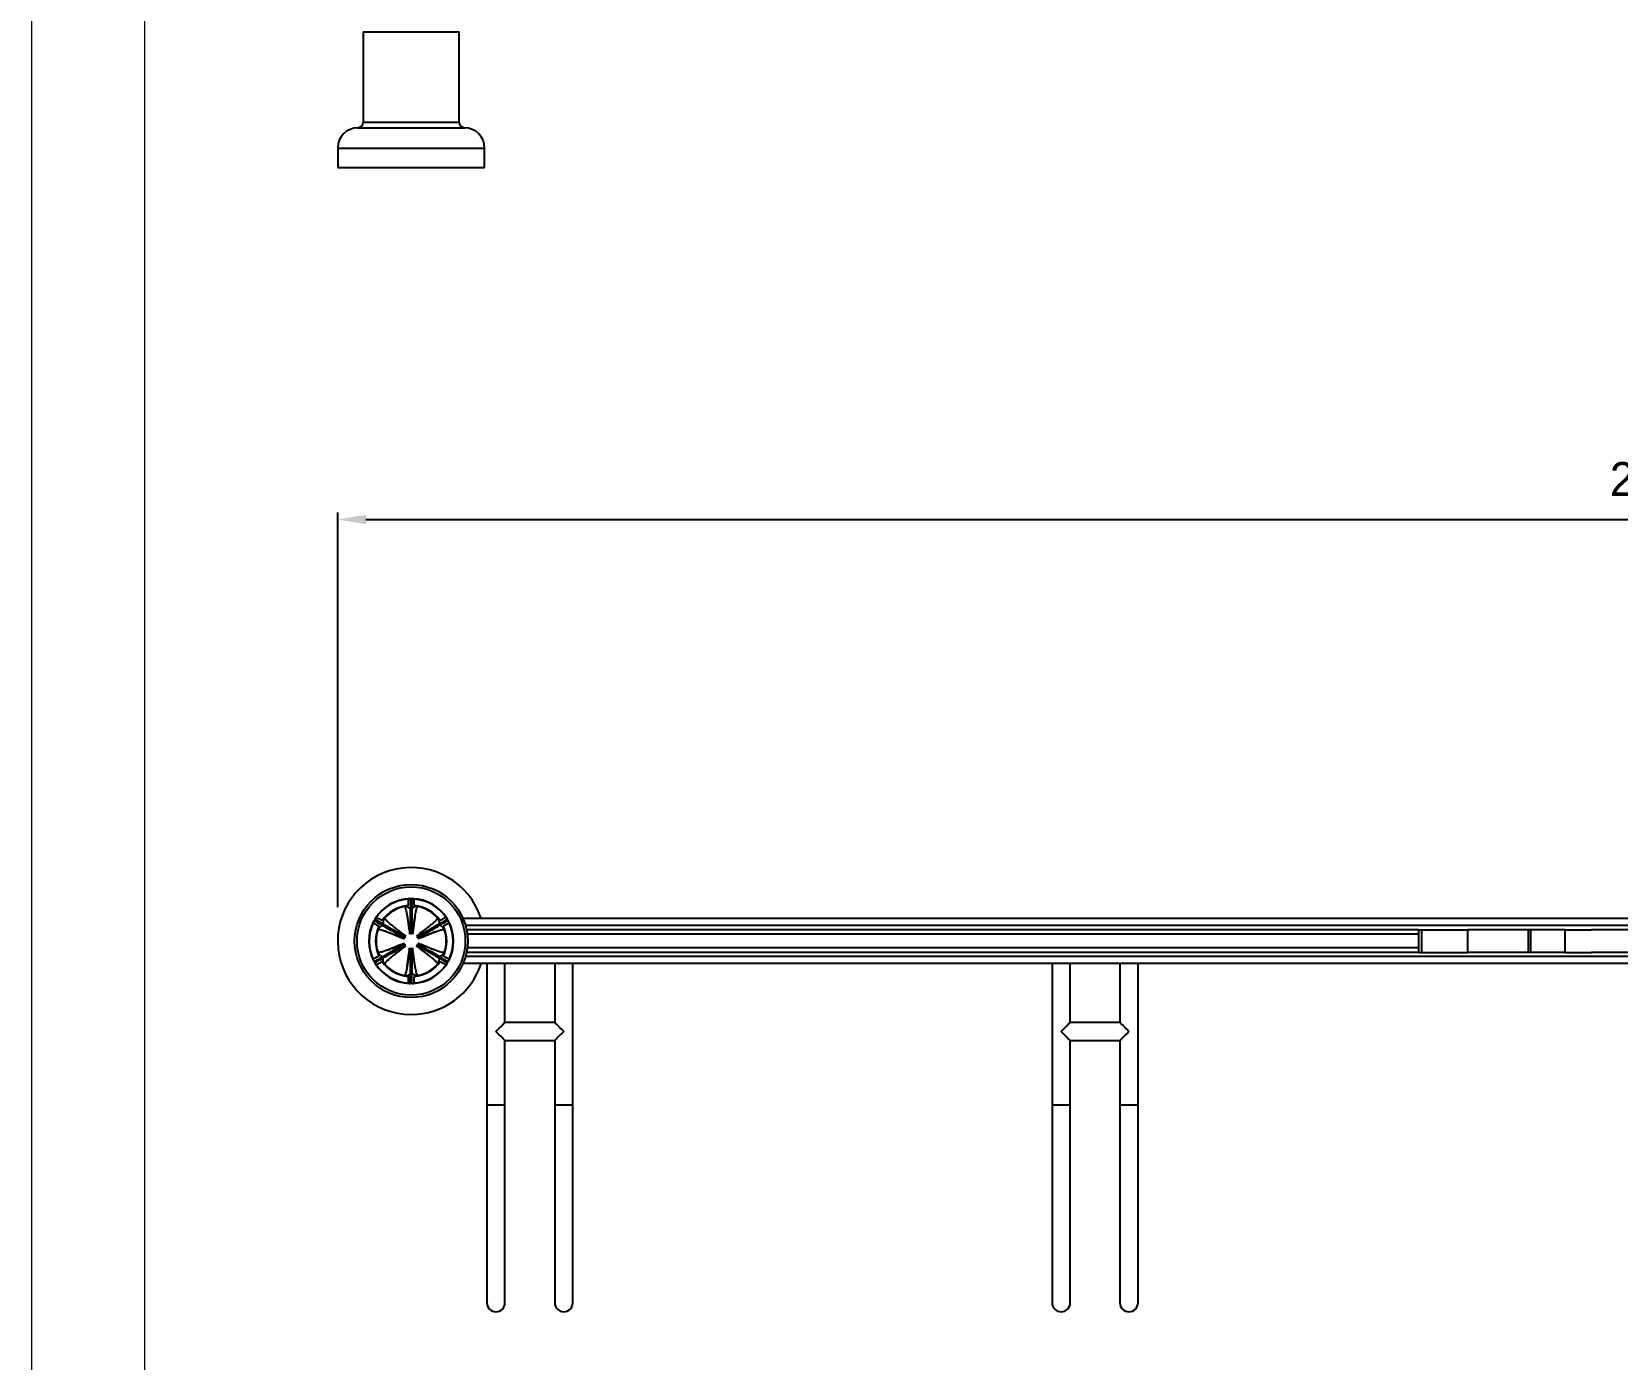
# Model space of a CAD drawing. Header units: millimetres. Extents: x 5333 to 11273, y -3184 to 1016.
# Drawn here: x 5333 to 6736, y -1290 to -116 of the extents above; entities that cross this region are included whole.
import ezdxf

# ---------------------------------------------------------------- set-up
doc = ezdxf.new("R2010")
doc.units = ezdxf.units.MM
doc.header["$PDSIZE"] = -1
doc.layers.add('tabelka', color=155, linetype='Continuous')
doc.layers.add('WYMIAR', color=96, linetype='Continuous')
doc.dimstyles.new('1-1', dxfattribs={"dimtxt": 30, "dimasz": 25, "dimexe": 6.25, "dimexo": 30, "dimgap": 20.625, "dimtad": 1, "dimdec": 1, "dimtxsty": 'Standard', "dimcen": 0, "dimclrd": 2, "dimclre": 2, "dimclrt": 2, "dimadec": 0, "dimazin": 0, "dimtfac": 1, "dimtdec": 1, "dimtmove": 0, "dimatfit": 3, "dimfxl": 0, "dimarcsym": 0})

# ---------------------------------------------------------------- blocks, each defined once
blk = doc.blocks.new('front')
for p, q in [((1264.4, 1543.7), (1264.4, 1463.7)), ((1264.4, 1543.7), (1306.9, 1543.7)), ((1306.9, 1543.7), (1349.4, 1543.7)), ((1349.4, 1463.7), (1349.4, 1543.7)), ((1264.4, 1463.7), (1306.9, 1463.7)), ((1306.9, 1463.7), (1349.4, 1463.7)), ((1259.4, 1458.7), (1306.9, 1458.7)), ((1306.9, 1458.7), (1354.4, 1458.7)), ((1241.9, 1440.7), (1241.9, 1423.7)), ((1241.9, 1440.7), (1306.9, 1440.7)), ((1306.9, 1440.7), (1371.9, 1440.7)), ((1371.9, 1423.7), (1371.9, 1440.7)), ((1241.9, 1423.7), (1306.9, 1423.7)), ((1306.9, 1423.7), (1371.9, 1423.7))]:
    blk.add_line(p, q)
for centre, radius, start, end in [((1259.4, 1463.7), 5, 270, 360), ((1354.4, 1463.7), 5, 180, 270), ((1259.9, 1440.7), 18, 90, 180), ((1353.9, 1440.7), 18, 0, 90)]:
    blk.add_arc(centre, radius, start, end)
blk = doc.blocks.new('rzut')
for p, q in [((1301, 494.3), (1301, 494.3)), ((1301, 494.3), (1301, 494.3)), ((1303.8, 494), (1306, 492.8)), ((1306, 492.8), (1306.2, 492.7)), ((1306.2, 501.2), (1306.2, 492.7)), ((1306.2, 492.7), (1306.3, 492.6)), ((1306.3, 492.6), (1306.4, 492.5)), ((1307.5, 501.2), (1307.5, 492.7)), ((1312.7, 494.3), (1312.7, 494.3)), ((1312.7, 494.3), (1312.7, 494.3)), ((1279.2, 476.3), (1281.3, 477.6)), ((1281.3, 477.6), (1281.5, 477.7)), ((1281.5, 477.7), (1281.6, 477.7)), ((1281.6, 477.7), (1281.8, 477.8)), ((1283.4, 484.1), (1283.4, 484.1)), ((1330.4, 484.1), (1330.3, 484.1)), ((1331.5, 481.5), (1331.6, 479)), ((1331.6, 479), (1331.5, 478.8)), ((1331.5, 478.8), (1331.5, 478.5)), ((1331.5, 478.8), (1331.5, 478.8)), ((3471, 483.8), (1352.7, 483.8)), ((2407.7, 477.4), (1355, 477.4)), ((1277.6, 474), (1277.6, 474)), ((1336.2, 474), (1336.2, 474)), ((2198, 473.8), (1355.9, 473.8)), ((2198, 469.8), (1356.5, 469.8)), ((2198, 473.8), (2198, 453.8)), ((2198, 473.8), (2201, 473.8)), ((2201, 453.8), (2201, 473.8)), ((2201, 473.8), (2241.6, 473.8)), ((2241.6, 453.8), (2241.6, 473.8)), ((2295.3, 473.8), (2241.6, 473.8)), ((2295.3, 453.8), (2295.3, 473.8)), ((2297.1, 473.8), (2295.3, 473.8)), ((2297.1, 473.8), (2297.1, 453.8)), ((2327.9, 473.8), (2297.1, 473.8)), ((2327.9, 453.8), (2327.9, 473.8)), ((2327.9, 473.8), (2351, 473.8)), ((2401.8, 473.8), (2351, 473.8)), ((1277.6, 453.6), (1277.6, 453.6)), ((1282.2, 448.9), (1282.2, 449.1)), ((1282.2, 448.8), (1282.2, 448.9)), ((1332.1, 449.9), (1331.9, 449.8)), ((1332.2, 449.9), (1332.1, 449.9)), ((1332.4, 450), (1332.2, 449.9)), ((1334.6, 451.3), (1332.4, 450)), ((1336.2, 453.6), (1336.2, 453.6)), ((2407.7, 450.2), (1355, 450.2)), ((2198, 453.8), (1355.9, 453.8)), ((2198, 457.8), (1356.5, 457.8)), ((2198, 453.8), (2201, 453.8)), ((2201, 453.8), (2241.6, 453.8)), ((2295.3, 453.8), (2241.6, 453.8)), ((2297.1, 453.8), (2295.3, 453.8)), ((2327.9, 453.8), (2297.1, 453.8)), ((2327.9, 453.8), (2351, 453.8)), ((2401.8, 453.8), (2351, 453.8)), ((1282.1, 448.6), (1282.2, 448.8)), ((1282.2, 446.1), (1282.1, 448.6)), ((1283.4, 443.5), (1283.4, 443.5)), ((1306.2, 426.4), (1306.2, 434.9)), ((1307.5, 435), (1307.3, 435.1)), ((1307.5, 434.9), (1307.5, 435)), ((1307.7, 434.8), (1307.5, 434.9)), ((1307.5, 426.4), (1307.5, 434.9)), ((1330.3, 443.5), (1330.4, 443.5)), ((3471, 443.8), (1352.7, 443.8)), ((1373.9, 443.8), (1373.9, 318.8)), ((1389.9, 391.8), (1389.9, 443.8)), ((1433.9, 443.8), (1433.9, 391.8)), ((1449.9, 318.8), (1449.9, 443.8)), ((1873.9, 443.8), (1873.9, 318.8)), ((1889.9, 391.8), (1889.9, 443.8)), ((1933.9, 443.8), (1933.9, 391.8)), ((1949.9, 318.8), (1949.9, 443.8)), ((1301, 433.3), (1301, 433.3)), ((1301, 433.3), (1301, 433.3)), ((1309.9, 433.6), (1307.7, 434.8)), ((1312.7, 433.3), (1312.7, 433.3)), ((1312.7, 433.3), (1312.7, 433.3)), ((1433.9, 391.8), (1389.9, 391.8)), ((1933.9, 391.8), (1889.9, 391.8)), ((1389.9, 375.8), (1433.9, 375.8)), ((1389.9, 318.8), (1389.9, 375.8)), ((1433.9, 375.8), (1433.9, 318.8)), ((1889.9, 318.8), (1889.9, 375.8)), ((1889.9, 375.8), (1933.9, 375.8)), ((1933.9, 375.8), (1933.9, 318.8)), ((1373.9, 318.8), (1373.9, 143.8)), ((1373.9, 318.8), (1389.9, 318.8)), ((1389.9, 143.8), (1389.9, 318.8)), ((1433.9, 318.8), (1433.9, 143.8)), ((1433.9, 318.8), (1449.9, 318.8)), ((1449.9, 143.8), (1449.9, 318.8)), ((1873.9, 318.8), (1873.9, 143.8)), ((1873.9, 318.8), (1889.9, 318.8)), ((1889.9, 143.8), (1889.9, 318.8)), ((1933.9, 318.8), (1933.9, 143.8)), ((1933.9, 318.8), (1949.9, 318.8)), ((1949.9, 143.8), (1949.9, 318.8))]:
    blk.add_line(p, q)
at = {"flags": 128}
for points in [[(1301, 494.3), (1302.4, 494.3), (1303.8, 494)], [(1306.3, 470.2), (1306.2, 473.4), (1306.2, 477.3), (1306.2, 481.1), (1306.2, 484.4), (1306.2, 488.4), (1306.2, 491.1), (1306.2, 492.7), (1306.2, 492.7), (1306.2, 492.7)], [(1274.1, 482), (1274.9, 481.5), (1275.8, 481), (1276.6, 480.5), (1277.5, 480), (1278.5, 479.4), (1279.5, 478.9), (1280.5, 478.3), (1281.5, 477.7)], [(1274.8, 483.1), (1275.6, 482.6), (1276.4, 482.2), (1277.3, 481.6), (1278.2, 481.1), (1279.2, 480.6), (1280.1, 480), (1281.1, 479.4), (1282.2, 478.8)], [(1301, 466.5), (1298.3, 468), (1294.8, 470), (1291.5, 471.9), (1288.7, 473.5), (1285.2, 475.5), (1282.9, 476.9), (1281.5, 477.7), (1281.5, 477.7), (1281.5, 477.7)], [(1312.2, 467.6), (1314.8, 469.1), (1318.3, 471.1), (1321.5, 473), (1324.4, 474.7), (1327.9, 476.7), (1330.2, 478), (1331.5, 478.8), (1331.5, 478.8), (1331.5, 478.8)], [(1330.4, 484.1), (1331.1, 482.9), (1331.5, 481.5)], [(1339, 483.1), (1338.2, 482.6), (1337.3, 482.2), (1336.4, 481.6), (1335.5, 481.1), (1334.6, 480.6), (1333.6, 480), (1332.6, 479.4), (1331.5, 478.8)], [(1339.6, 482), (1338.8, 481.5), (1338, 481), (1337.1, 480.5), (1336.2, 480), (1335.2, 479.4), (1334.2, 478.9), (1333.2, 478.3), (1332.2, 477.7)], [(1277.6, 474), (1278.2, 475.2), (1279.2, 476.3)], [(1274.1, 445.7), (1274.9, 446.1), (1275.8, 446.6), (1276.6, 447.1), (1277.5, 447.6), (1278.5, 448.2), (1279.5, 448.8), (1280.5, 449.3), (1281.5, 449.9)], [(1301.6, 460.1), (1298.9, 458.5), (1295.5, 456.5), (1292.2, 454.6), (1289.3, 452.9), (1285.9, 450.9), (1283.6, 449.6), (1282.2, 448.8), (1282.2, 448.8), (1282.2, 448.8)], [(1307.4, 457.4), (1307.5, 454.3), (1307.5, 450.3), (1307.5, 446.5), (1307.5, 443.2), (1307.5, 439.2), (1307.5, 436.5), (1307.5, 434.9), (1307.5, 434.9), (1307.5, 434.9)], [(1312.8, 461.1), (1315.4, 459.6), (1318.9, 457.6), (1322.2, 455.7), (1325.1, 454.1), (1328.5, 452.1), (1330.8, 450.7), (1332.2, 449.9), (1332.2, 449.9), (1332.2, 449.9)], [(1339.6, 445.7), (1338.8, 446.1), (1338, 446.6), (1337.1, 447.1), (1336.2, 447.6), (1335.2, 448.2), (1334.2, 448.8), (1333.2, 449.3), (1332.2, 449.9)], [(1336.2, 453.6), (1335.5, 452.4), (1334.6, 451.3)], [(1274.8, 444.5), (1275.6, 445), (1276.4, 445.5), (1277.3, 446), (1278.2, 446.5), (1279.2, 447.1), (1280.1, 447.6), (1281.1, 448.2), (1282.2, 448.8)], [(1283.4, 443.5), (1282.7, 444.7), (1282.2, 446.1)], [(1339, 444.5), (1338.2, 445), (1337.3, 445.5), (1336.4, 446), (1335.5, 446.5), (1334.6, 447.1), (1333.6, 447.6), (1332.6, 448.2), (1331.5, 448.8)], [(1312.7, 433.3), (1311.3, 433.3), (1309.9, 433.6)], [(1381.9, 383.8), (1383.3, 385.3), (1384.8, 386.7), (1386.1, 388), (1387.3, 389.2), (1388.2, 390.2), (1389, 391), (1389.6, 391.5), (1389.8, 391.8), (1389.9, 391.8)], [(1389.9, 375.8), (1389.8, 375.8), (1389.6, 376.1), (1389, 376.6), (1388.2, 377.4), (1387.3, 378.4), (1386.1, 379.6), (1384.8, 380.9), (1383.3, 382.3), (1381.9, 383.8)], [(1433.9, 391.8), (1434, 391.7), (1434.3, 391.3), (1434.9, 390.7), (1435.7, 389.9), (1436.7, 389), (1437.9, 387.8), (1439.1, 386.5), (1440.5, 385.2), (1441.9, 383.8)], [(1441.9, 383.8), (1440.5, 382.4), (1439.1, 381.1), (1437.9, 379.8), (1436.7, 378.7), (1435.7, 377.7), (1434.9, 376.9), (1434.3, 376.3), (1434, 375.9), (1433.9, 375.8)], [(1881.9, 383.8), (1883.3, 385.3), (1884.8, 386.7), (1886.1, 388), (1887.3, 389.2), (1888.2, 390.2), (1889, 391), (1889.6, 391.5), (1889.8, 391.8), (1889.9, 391.8)], [(1889.9, 375.8), (1889.8, 375.8), (1889.6, 376.1), (1889, 376.6), (1888.2, 377.4), (1887.3, 378.4), (1886.1, 379.6), (1884.8, 380.9), (1883.3, 382.3), (1881.9, 383.8)], [(1933.9, 391.8), (1934, 391.7), (1934.3, 391.3), (1934.9, 390.7), (1935.7, 389.9), (1936.7, 389), (1937.9, 387.8), (1939.1, 386.5), (1940.5, 385.2), (1941.9, 383.8)], [(1941.9, 383.8), (1940.5, 382.4), (1939.1, 381.1), (1937.9, 379.8), (1936.7, 378.7), (1935.7, 377.7), (1934.9, 376.9), (1934.3, 376.3), (1934, 375.9), (1933.9, 375.8)]]:
    blk.add_lwpolyline(points, dxfattribs=at)
for radius in [50, 47.9]:
    blk.add_circle((1306.9, 463.8), radius)
for centre, radius, start, end in [((1306.9, 463.8), 65, 17.9202, 270), ((1306.9, 463.8), 37.5, 92.2005, 147.7879), ((1306.9, 463.8), 37.2, 94.1997, 145.8003), ((1306.9, 463.8), 31.5, 95.0868, 144.9131), ((1306.9, 463.8), 31, 100.7192, 139.2808), ((1311.9, 487.8), 6.53, 82.7973, 131.6133), ((1306.9, 463.8), 37.5, 32.2705, 87.7278), ((1306.9, 463.8), 37.2, 34.1997, 85.8003), ((1306.9, 463.8), 31.5, 35.0868, 84.9131), ((1306.9, 463.8), 31, 40.7192, 79.2808), ((1306.9, 463.8), 37.5, 152.2737, 207.7817), ((1306.9, 463.8), 37.2, 154.1997, 205.8003), ((1306.9, 463.8), 31.5, 155.0868, 204.9131), ((1288.6, 480.1), 6.53, 142.7965, 191.6162), ((1283.4, 484.1), 0.0418, 57.4119, 61.766), ((1330.3, 484.1), 0.014, 293.9049, 306.9172), ((1330.1, 471.5), 6.53, 22.7969, 71.6132), ((1306.9, 463.8), 31.5, 335.0868, 24.9131), ((1306.9, 463.8), 37.5, 332.2455, 27.8265), ((1306.9, 463.8), 37.2, 334.1997, 25.8003), ((1306.9, 463.8), 31, 160.7192, 199.2808), ((1277.6, 474), 0.0138, 233.0132, 246.1936), ((1306.9, 463.8), 6.47, 145.1457, 154.8549), ((1306.9, 463.8), 6.47, 85.1457, 94.8549), ((1306.9, 463.8), 6.47, 25.1457, 34.8549), ((1306.9, 463.8), 31, 340.7192, 19.2808), ((1335.6, 475), 1.11, 299.2586, 299.4286), ((1283.6, 456.1), 6.53, 202.7976, 251.6143), ((1277.6, 453.6), 0.0138, 113.8064, 126.9868), ((1306.9, 463.8), 6.47, 205.1457, 214.8549), ((1306.9, 463.8), 6.47, 265.1457, 274.8549), ((1306.9, 463.8), 6.47, 325.1457, 334.8549), ((1335.6, 452.6), 1.11, 60.5714, 60.7414), ((1306.9, 463.8), 37.5, 212.1798, 267.7395), ((1306.9, 463.8), 37.2, 214.1997, 265.8003), ((1306.9, 463.8), 31.5, 215.0868, 264.9131), ((1306.9, 463.8), 31, 220.7192, 259.2808), ((1283.4, 443.6), 0.0418, 298.234, 302.5881), ((1301.9, 439.8), 6.53, 262.7968, 311.6146), ((1306.9, 463.8), 65, 270, 342.0798), ((1306.9, 463.8), 37.5, 272.1908, 327.7194), ((1306.9, 463.8), 37.2, 274.1997, 325.8003), ((1306.9, 463.8), 31.5, 275.0868, 324.9131), ((1306.9, 463.8), 31, 280.7192, 319.2808), ((1325.1, 447.5), 6.53, 322.7965, 11.6162), ((1330.3, 443.5), 0.014, 53.0828, 66.0951), ((1381.9, 143.8), 8, 180, 0), ((1441.9, 143.8), 8, 180, 0), ((1881.9, 143.8), 8, 180, 0), ((1941.9, 143.8), 8, 180, 0)]:
    blk.add_arc(centre, radius, start, end)
for points, knots in [([(1304.1, 495.2), (1304.1, 495.2), (1304.1, 495.1), (1304, 495.1), (1303.7, 494.9), (1302.8, 494.6), (1301.8, 494.4), (1301, 494.3)], [0, 0, 0, 0, 0.021742, 0.051648, 0.109304, 0.311025, 1, 1, 1, 1]), ([(1301, 494.3), (1301.1, 494.3), (1301.1, 494.3), (1301.1, 494.3), (1301.1, 494.3), (1301.1, 494.3)], [0, 0, 0, 0, 0.418124, 0.841087, 1, 1, 1, 1]), ([(1301, 494.3), (1301, 494.3), (1301, 494.3), (1301, 494.3), (1301, 494.3), (1301, 494.3), (1301, 494.3), (1301, 494.3), (1301, 494.3), (1301, 494.3)], [0, 0, 0, 0, 0.264781, 0.37579, 0.506722, 0.617731, 0.72874, 0.889342, 1, 1, 1, 1]), ([(1301.1, 494.3), (1301.2, 494.1), (1301.6, 493.5), (1302.2, 491.8), (1302.8, 489.3), (1303.1, 487.2), (1303.3, 486.2)], [0, 0, 0, 0, 0.163703, 0.491837, 0.744157, 1, 1, 1, 1]), ([(1306.2, 501.2), (1305.8, 501.3), (1305.2, 501.3), (1304.6, 501.2), (1304.4, 501.1), (1304.2, 501), (1304.2, 501), (1304.1, 500.9), (1304.1, 500.9)], [0, 0, 0, 0, 0.560934, 0.705297, 0.840738, 0.90216, 0.964186, 1, 1, 1, 1]), ([(1304.1, 500.9), (1304.1, 500), (1304.1, 498.3), (1304.1, 496.2), (1304.1, 495.2)], [0, 0, 0, 0, 0.495178, 1, 1, 1, 1]), ([(1307.5, 501.2), (1307.4, 501.2), (1307.1, 501.2), (1306.6, 501.2), (1306.3, 501.2), (1306.2, 501.2)], [0, 0, 0, 0, 0.378331, 0.683198, 1, 1, 1, 1]), ([(1306.4, 492.5), (1306.5, 492.5), (1306.5, 492.5), (1306.6, 492.5), (1306.7, 492.5)], [0, 0, 0, 0, 0.262462, 1, 1, 1, 1]), ([(1306.7, 492.5), (1306.7, 492.4), (1306.9, 492.4), (1307.2, 492.5), (1307.4, 492.6), (1307.5, 492.7)], [0, 0, 0, 0, 0.1985294, 0.598535, 1, 1, 1, 1]), ([(1307.5, 492.7), (1307.5, 492.7), (1307.5, 492.4), (1307.5, 491.3), (1307.5, 488.5), (1307.5, 485), (1307.5, 481.2), (1307.5, 477.5), (1307.5, 473.8), (1307.5, 471.3), (1307.4, 470.2)], [0, 0, 0, 0, 0.000001, 0.174559, 0.349116, 0.536367, 0.663669, 0.79097, 0.911986, 1, 1, 1, 1]), ([(1309.6, 500.9), (1309.6, 500.9), (1309.6, 501), (1309.5, 501), (1309.2, 501.2), (1308.5, 501.3), (1307.9, 501.3), (1307.5, 501.2)], [0, 0, 0, 0, 0.0335469, 0.0798878, 0.170952, 0.4925432, 1, 1, 1, 1]), ([(1309.7, 495.2), (1309.6, 496.1), (1309.6, 497.8), (1309.6, 499.7), (1309.6, 500.7), (1309.6, 500.9)], [0, 0, 0, 0, 0.424932, 0.855903, 1, 1, 1, 1]), ([(1312.7, 494.3), (1312, 494.4), (1311.2, 494.6), (1310.4, 494.8), (1310.1, 494.9), (1309.9, 495), (1309.7, 495.1), (1309.7, 495.1), (1309.7, 495.2), (1309.7, 495.2)], [0, 0, 0, 0, 0.605136, 0.732679, 0.820464, 0.907558, 0.944055, 0.980916, 1, 1, 1, 1]), ([(1310.4, 486.2), (1310.5, 486.8), (1310.9, 488.7), (1311.4, 491.1), (1312, 493.2), (1312.4, 493.9), (1312.6, 494.3)], [0, 0, 0, 0, 0.156542, 0.470244, 0.733106, 1, 1, 1, 1]), ([(1312.6, 494.3), (1312.6, 494.3), (1312.6, 494.3), (1312.7, 494.3), (1312.7, 494.3), (1312.7, 494.3)], [0, 0, 0, 0, 0.296049, 0.690708, 1, 1, 1, 1]), ([(1312.7, 494.3), (1312.7, 494.3), (1312.7, 494.3), (1312.7, 494.3), (1312.7, 494.3), (1312.7, 494.3), (1312.7, 494.3), (1312.7, 494.3), (1312.7, 494.3), (1312.7, 494.3)], [0, 0, 0, 0, 0.1112482, 0.2565686, 0.3884972, 0.5000979, 0.6113461, 0.7432748, 1, 1, 1, 1]), ([(1274.1, 482), (1273.9, 481.6), (1273.6, 481.1), (1273.4, 480.6), (1273.3, 480.3), (1273.3, 480.2), (1273.3, 480), (1273.4, 480), (1273.4, 480)], [0, 0, 0, 0, 0.560935, 0.705304, 0.840744, 0.902159, 0.964184, 1, 1, 1, 1]), ([(1273.4, 480), (1274.1, 479.6), (1275.6, 478.7), (1277.4, 477.6), (1278.3, 477.1)], [0, 0, 0, 0, 0.495187, 1, 1, 1, 1]), ([(1274.8, 483.1), (1274.7, 483), (1274.6, 482.7), (1274.3, 482.3), (1274.2, 482.1), (1274.1, 482)], [0, 0, 0, 0, 0.378343, 0.683223, 1, 1, 1, 1]), ([(1276.1, 484.7), (1276.1, 484.7), (1276, 484.7), (1275.9, 484.7), (1275.7, 484.5), (1275.2, 484), (1274.9, 483.4), (1274.8, 483.1)], [0, 0, 0, 0, 0.033533, 0.079897, 0.170945, 0.492572, 1, 1, 1, 1]), ([(1281.1, 481.9), (1280.3, 482.4), (1278.8, 483.2), (1277.2, 484.1), (1276.3, 484.6), (1276.1, 484.7)], [0, 0, 0, 0, 0.424926, 0.855898, 1, 1, 1, 1]), ([(1278.3, 477.1), (1278.3, 477.1), (1278.3, 477), (1278.4, 476.9), (1278.4, 476.6), (1278.1, 475.6), (1277.8, 474.7), (1277.6, 474)], [0, 0, 0, 0, 0.021757, 0.051667, 0.109302, 0.311034, 1, 1, 1, 1]), ([(1283.4, 484.1), (1282.9, 483.6), (1282.4, 483), (1281.8, 482.3), (1281.6, 482.1), (1281.4, 482), (1281.2, 481.9), (1281.1, 481.9), (1281.1, 481.9), (1281.1, 481.9)], [0, 0, 0, 0, 0.60513, 0.732668, 0.820457, 0.907569, 0.944041, 0.980907, 1, 1, 1, 1]), ([(1281.8, 477.8), (1281.8, 477.8), (1281.9, 477.9), (1281.9, 477.9), (1282, 478)], [0, 0, 0, 0, 0.262362, 1, 1, 1, 1]), ([(1282, 478), (1282, 478), (1282.1, 478.2), (1282.2, 478.5), (1282.2, 478.7), (1282.2, 478.8)], [0, 0, 0, 0, 0.1984305, 0.5984867, 1, 1, 1, 1]), ([(1282.2, 478.8), (1282.2, 478.8), (1282.2, 478.7), (1283.5, 478.1), (1285.7, 476.8), (1288.8, 475), (1292.1, 473.1), (1295.4, 471.2), (1298.5, 469.3), (1300.7, 468.1), (1301.6, 467.5)], [0, 0, 0, 0, 0.000001, 0.174559, 0.349116, 0.536367, 0.663668, 0.790971, 0.911985, 1, 1, 1, 1]), ([(1283.4, 484), (1283.4, 484), (1283.4, 484), (1283.4, 484.1), (1283.4, 484.1), (1283.4, 484.1)], [0, 0, 0, 0, 0.295979, 0.690124, 1, 1, 1, 1]), ([(1283.4, 484.1), (1283.4, 484.1), (1283.4, 484.1), (1283.4, 484.1), (1283.4, 484.1), (1283.4, 484.1), (1283.4, 484.1), (1283.4, 484.1), (1283.4, 484.1), (1283.4, 484.1)], [0, 0, 0, 0, 0.1256299, 0.2649584, 0.3905884, 0.4951467, 0.6207436, 0.7463736, 1, 1, 1, 1]), ([(1289.3, 478.1), (1288.8, 478.5), (1287.3, 479.7), (1285.4, 481.4), (1284, 483), (1283.6, 483.7), (1283.4, 484)], [0, 0, 0, 0, 0.156542, 0.470244, 0.733106, 1, 1, 1, 1]), ([(1298.4, 471.1), (1298.2, 471.2), (1297.8, 471.5), (1297.1, 472), (1296.4, 472.5), (1295.7, 473), (1295.2, 473.4), (1294.7, 473.8), (1294.2, 474.1), (1293.8, 474.5), (1293.3, 474.9), (1292.7, 475.3), (1292.1, 475.8), (1291.5, 476.3), (1291.1, 476.6), (1290.6, 477), (1290, 477.5), (1289.5, 477.9), (1289.3, 478.1)], [0, 0, 0, 0, 0.050977, 0.101953, 0.203914, 0.254888, 0.305865, 0.356841, 0.407818, 0.45879, 0.509766, 0.560742, 0.662702, 0.713675, 0.764653, 0.815627, 0.907769, 1, 1, 1, 1]), ([(1289.3, 478.1), (1290.2, 477.3), (1292.2, 475.7), (1295.5, 473.1), (1298.9, 470.5), (1301.2, 468.8), (1302.3, 468)], [0, 0, 0, 0, 0.27819, 0.557087, 0.777587, 1, 1, 1, 1]), ([(1303.3, 486.2), (1303.3, 486), (1303.4, 485.5), (1303.5, 484.9), (1303.6, 484.2), (1303.7, 483.7), (1303.8, 483.1), (1303.9, 482.4), (1304, 481.6), (1304.1, 480.9), (1304.2, 480.3), (1304.3, 479.7), (1304.3, 479.1), (1304.4, 478.2), (1304.5, 477.4), (1304.6, 476.5), (1304.7, 475.7), (1304.8, 475.1), (1304.8, 474.8)], [0, 0, 0, 0, 0.050973, 0.152935, 0.20391, 0.254886, 0.305861, 0.356836, 0.458797, 0.509773, 0.560748, 0.611723, 0.662699, 0.713673, 0.815637, 0.866612, 0.917586, 1, 1, 1, 1]), ([(1303.3, 486.2), (1303.5, 484.9), (1303.9, 482.5), (1304.5, 478.3), (1305, 474.1), (1305.4, 471.2), (1305.5, 469.8)], [0, 0, 0, 0, 0.27819, 0.55709, 0.777589, 1, 1, 1, 1]), ([(1310.4, 486.2), (1310.2, 484.9), (1309.8, 482.5), (1309.2, 478.3), (1308.7, 474.1), (1308.4, 471.2), (1308.2, 469.8)], [0, 0, 0, 0, 0.27819, 0.55709, 0.777589, 1, 1, 1, 1]), ([(1308.9, 474.8), (1308.9, 475), (1309, 475.5), (1309.1, 476.3), (1309.2, 477.2), (1309.3, 478.1), (1309.3, 478.7), (1309.4, 479.3), (1309.5, 479.9), (1309.6, 480.5), (1309.6, 481.1), (1309.8, 481.9), (1309.9, 482.6), (1310, 483.3), (1310.1, 483.9), (1310.2, 484.5), (1310.3, 485.3), (1310.4, 485.9), (1310.4, 486.2)], [0, 0, 0, 0, 0.050976, 0.101951, 0.203914, 0.254889, 0.305864, 0.356838, 0.407815, 0.45879, 0.509764, 0.56074, 0.662701, 0.713675, 0.764653, 0.815626, 0.907769, 1, 1, 1, 1]), ([(1324.4, 478.1), (1323.5, 477.3), (1321.5, 475.7), (1318.2, 473.1), (1314.8, 470.5), (1312.5, 468.8), (1311.4, 468)], [0, 0, 0, 0, 0.27819, 0.557091, 0.777591, 1, 1, 1, 1]), ([(1332.2, 477.7), (1332.2, 477.7), (1330, 477.6), (1331.9, 476.9), (1328.4, 475.6), (1325.6, 473.8), (1322.2, 471.9), (1319, 470.1), (1315.9, 468.3), (1313.7, 467.1), (1312.8, 466.6)], [0, 0, 0, 0, 0.000003, 0.175066, 0.350129, 0.537923, 0.665594, 0.793264, 0.914631, 1, 1, 1, 1]), ([(1324.4, 478.1), (1324.3, 478), (1323.9, 477.7), (1323.4, 477.2), (1322.9, 476.8), (1322.5, 476.5), (1322, 476.1), (1321.5, 475.7), (1320.9, 475.2), (1320.3, 474.7), (1319.8, 474.4), (1319.3, 474), (1318.8, 473.6), (1318.1, 473.1), (1317.5, 472.6), (1316.8, 472.1), (1316.1, 471.6), (1315.6, 471.3), (1315.3, 471.1)], [0, 0, 0, 0, 0.050974, 0.152935, 0.203911, 0.254886, 0.305861, 0.356838, 0.458797, 0.509772, 0.560749, 0.611723, 0.662696, 0.713673, 0.815634, 0.866609, 0.917583, 1, 1, 1, 1]), ([(1330.4, 484), (1330.3, 483.8), (1329.9, 483.2), (1328.8, 481.9), (1326.9, 480.1), (1325.3, 478.7), (1324.4, 478.1)], [0, 0, 0, 0, 0.163703, 0.491838, 0.744158, 1, 1, 1, 1]), ([(1330.3, 484.1), (1330.4, 484.1), (1330.4, 484.1), (1330.4, 484), (1330.4, 484), (1330.4, 484)], [0, 0, 0, 0, 0.418239, 0.841115, 1, 1, 1, 1]), ([(1332.7, 481.9), (1332.6, 481.9), (1332.6, 481.9), (1332.5, 481.9), (1332.2, 482.1), (1331.5, 482.8), (1330.8, 483.5), (1330.4, 484.1)], [0, 0, 0, 0, 0.021738, 0.051653, 0.109289, 0.311022, 1, 1, 1, 1]), ([(1330.4, 484.1), (1330.4, 484.1), (1330.4, 484.1), (1330.4, 484.1), (1330.4, 484.1), (1330.4, 484.1), (1330.4, 484.1), (1330.4, 484.1), (1330.4, 484.1), (1330.4, 484.1)], [0, 0, 0, 0, 0.253628, 0.379259, 0.483778, 0.609409, 0.73504, 0.874369, 1, 1, 1, 1]), ([(1331.5, 478.5), (1331.5, 478.5), (1331.5, 478.4), (1331.6, 478.3), (1331.6, 478.3)], [0, 0, 0, 0, 0.262428, 1, 1, 1, 1]), ([(1331.6, 478.3), (1331.6, 478.2), (1331.7, 478.1), (1331.9, 477.8), (1332.1, 477.7), (1332.2, 477.7)], [0, 0, 0, 0, 0.198467, 0.598459, 1, 1, 1, 1]), ([(1337.6, 484.7), (1336.9, 484.3), (1335.3, 483.4), (1333.6, 482.4), (1332.7, 481.9)], [0, 0, 0, 0, 0.495171, 1, 1, 1, 1]), ([(1336.2, 474), (1335.9, 474.6), (1335.7, 475.4), (1335.4, 476.3), (1335.4, 476.6), (1335.3, 476.8), (1335.4, 477), (1335.4, 477), (1335.4, 477.1), (1335.5, 477.1)], [0, 0, 0, 0, 0.605134, 0.732694, 0.820465, 0.907579, 0.944055, 0.980915, 1, 1, 1, 1]), ([(1335.5, 477.1), (1336.2, 477.5), (1337.7, 478.4), (1339.3, 479.4), (1340.1, 479.9), (1340.3, 480)], [0, 0, 0, 0, 0.424933, 0.855905, 1, 1, 1, 1]), ([(1339, 483.1), (1338.8, 483.5), (1338.5, 484), (1338.1, 484.4), (1337.9, 484.6), (1337.8, 484.7), (1337.7, 484.7), (1337.6, 484.7), (1337.6, 484.7)], [0, 0, 0, 0, 0.560921, 0.705306, 0.840738, 0.902147, 0.964169, 1, 1, 1, 1]), ([(1339.6, 482), (1339.5, 482.1), (1339.4, 482.3), (1339.1, 482.7), (1339, 483), (1339, 483.1)], [0, 0, 0, 0, 0.378337, 0.683197, 1, 1, 1, 1]), ([(1340.3, 480), (1340.4, 480), (1340.4, 480), (1340.4, 480.1), (1340.4, 480.5), (1340.2, 481.1), (1339.8, 481.6), (1339.6, 482)], [0, 0, 0, 0, 0.0335309, 0.0798866, 0.1709256, 0.4925599, 1, 1, 1, 1]), ([(1277.6, 474), (1277.8, 474.1), (1278.5, 474.1), (1280.3, 473.8), (1282.8, 473), (1284.7, 472.3), (1285.7, 471.9)], [0, 0, 0, 0, 0.163703, 0.491836, 0.744157, 1, 1, 1, 1]), ([(1277.6, 474), (1277.6, 474), (1277.6, 474), (1277.6, 474), (1277.6, 474), (1277.6, 474)], [0, 0, 0, 0, 0.418278, 0.841097, 1, 1, 1, 1]), ([(1277.6, 474), (1277.6, 474), (1277.6, 474), (1277.6, 474), (1277.6, 474), (1277.6, 474), (1277.6, 474), (1277.6, 474), (1277.6, 474), (1277.6, 474)], [0, 0, 0, 0, 0.257498, 0.389761, 0.502014, 0.614074, 0.726327, 0.887747, 1, 1, 1, 1]), ([(1285.7, 471.9), (1285.9, 471.8), (1286.3, 471.7), (1286.9, 471.4), (1287.6, 471.2), (1288.1, 471), (1288.6, 470.8), (1289.3, 470.5), (1290, 470.2), (1290.7, 470), (1291.3, 469.7), (1291.8, 469.5), (1292.4, 469.3), (1293.2, 468.9), (1293.9, 468.6), (1294.7, 468.2), (1295.5, 467.9), (1296, 467.7), (1296.3, 467.5)], [0, 0, 0, 0, 0.050971, 0.152935, 0.20391, 0.254884, 0.30586, 0.356835, 0.458795, 0.509774, 0.560746, 0.611723, 0.662698, 0.713669, 0.815633, 0.866612, 0.917587, 1, 1, 1, 1]), ([(1285.7, 471.9), (1286.9, 471.5), (1289.2, 470.6), (1293.2, 469), (1297.1, 467.4), (1299.7, 466.2), (1301, 465.7)], [0, 0, 0, 0, 0.27819, 0.55709, 0.777587, 1, 1, 1, 1]), ([(1296.3, 467.5), (1297.1, 467.3), (1298.2, 467), (1299.7, 466.6), (1300.6, 466.6), (1301, 466.6)], [0, 0, 0, 0, 0.4972, 0.749517, 1, 1, 1, 1]), ([(1301.6, 467.5), (1301.3, 467.9), (1300.7, 468.7), (1299.6, 469.9), (1298.8, 470.6), (1298.4, 471.1)], [0, 0, 0, 0, 0.290908, 0.588294, 1, 1, 1, 1]), ([(1304.8, 474.8), (1305, 474), (1305.3, 472.9), (1305.7, 471.4), (1306.1, 470.6), (1306.3, 470.3)], [0, 0, 0, 0, 0.497193, 0.749506, 1, 1, 1, 1]), ([(1307.4, 470.3), (1307.6, 470.7), (1308, 471.6), (1308.5, 473.1), (1308.8, 474.2), (1308.9, 474.8)], [0, 0, 0, 0, 0.290907, 0.588288, 1, 1, 1, 1]), ([(1315.3, 471.1), (1314.8, 470.5), (1314, 469.7), (1312.9, 468.6), (1312.4, 467.9), (1312.2, 467.5)], [0, 0, 0, 0, 0.4971885, 0.7495032, 1, 1, 1, 1]), ([(1328, 471.9), (1326.8, 471.5), (1324.5, 470.6), (1320.6, 469), (1316.6, 467.4), (1314, 466.2), (1312.7, 465.7)], [0, 0, 0, 0, 0.278191, 0.557088, 0.77759, 1, 1, 1, 1]), ([(1312.7, 466.6), (1313.2, 466.6), (1314.2, 466.7), (1315.7, 467.1), (1316.8, 467.4), (1317.4, 467.5)], [0, 0, 0, 0, 0.290905, 0.588291, 1, 1, 1, 1]), ([(1317.4, 467.5), (1317.6, 467.6), (1318, 467.8), (1318.8, 468.2), (1319.6, 468.5), (1320.4, 468.9), (1321, 469.1), (1321.6, 469.3), (1322.1, 469.6), (1322.7, 469.8), (1323.2, 470), (1323.9, 470.3), (1324.6, 470.6), (1325.3, 470.9), (1325.8, 471.1), (1326.4, 471.3), (1327.2, 471.6), (1327.7, 471.8), (1328, 471.9)], [0, 0, 0, 0, 0.050975, 0.101948, 0.203911, 0.254891, 0.305866, 0.356837, 0.407817, 0.45879, 0.509762, 0.560739, 0.662701, 0.713676, 0.764653, 0.815626, 0.907769, 1, 1, 1, 1]), ([(1328, 471.9), (1328.6, 472.1), (1330.5, 472.8), (1332.8, 473.6), (1334.9, 474.1), (1335.7, 474.1), (1336.1, 474)], [0, 0, 0, 0, 0.156542, 0.470245, 0.733105, 1, 1, 1, 1]), ([(1336.1, 474), (1336.1, 474), (1336.1, 474), (1336.2, 474), (1336.2, 474), (1336.2, 474)], [0, 0, 0, 0, 0.296081, 0.690158, 1, 1, 1, 1]), ([(1336.2, 474), (1336.2, 474), (1336.2, 474), (1336.2, 474), (1336.2, 474), (1336.2, 474), (1336.2, 474), (1336.2, 474), (1336.2, 474), (1336.2, 474)], [0, 0, 0, 0, 0.1305112, 0.2740601, 0.3848256, 0.5151751, 0.6259406, 0.736706, 1, 1, 1, 1]), ([(1278.3, 450.5), (1277.5, 450.1), (1276, 449.2), (1274.4, 448.2), (1273.6, 447.7), (1273.4, 447.6)], [0, 0, 0, 0, 0.4249335, 0.8558945, 1, 1, 1, 1]), ([(1285.7, 455.7), (1285.1, 455.5), (1283.3, 454.8), (1280.9, 454), (1278.8, 453.6), (1278, 453.6), (1277.6, 453.6)], [0, 0, 0, 0, 0.156542, 0.470243, 0.733105, 1, 1, 1, 1]), ([(1277.6, 453.6), (1277.6, 453.6), (1277.6, 453.6), (1277.6, 453.6), (1277.6, 453.6), (1277.6, 453.6)], [0, 0, 0, 0, 0.296081, 0.690158, 1, 1, 1, 1]), ([(1277.6, 453.6), (1277.8, 453), (1278, 452.2), (1278.3, 451.4), (1278.4, 451), (1278.4, 450.8), (1278.4, 450.7), (1278.3, 450.6), (1278.3, 450.5), (1278.3, 450.5)], [0, 0, 0, 0, 0.60512, 0.732679, 0.82045, 0.907566, 0.944041, 0.980915, 1, 1, 1, 1]), ([(1277.6, 453.6), (1277.6, 453.6), (1277.6, 453.6), (1277.6, 453.6), (1277.6, 453.6), (1277.6, 453.6), (1277.6, 453.6), (1277.6, 453.6), (1277.6, 453.6), (1277.6, 453.6)], [0, 0, 0, 0, 0.112253, 0.273673, 0.385926, 0.497986, 0.610239, 0.742502, 1, 1, 1, 1]), ([(1281.5, 449.9), (1281.5, 449.9), (1281.5, 450.1), (1282.9, 450.6), (1285.1, 452), (1288.1, 453.8), (1291.5, 455.7), (1294.7, 457.5), (1297.9, 459.4), (1300.1, 460.6), (1301, 461.1)], [0, 0, 0, 0, 0.000001, 0.174559, 0.349115, 0.536368, 0.66367, 0.79097, 0.911985, 1, 1, 1, 1]), ([(1282.1, 449.3), (1282.1, 449.4), (1282, 449.5), (1281.8, 449.8), (1281.6, 449.9), (1281.5, 449.9)], [0, 0, 0, 0, 0.198473, 0.598563, 1, 1, 1, 1]), ([(1282.2, 449.1), (1282.2, 449.1), (1282.2, 449.2), (1282.2, 449.3), (1282.1, 449.3)], [0, 0, 0, 0, 0.262384, 1, 1, 1, 1]), ([(1283.4, 443.6), (1283.5, 443.8), (1283.8, 444.4), (1285, 445.8), (1286.9, 447.5), (1288.5, 448.9), (1289.3, 449.5)], [0, 0, 0, 0, 0.163702, 0.491836, 0.744156, 1, 1, 1, 1]), ([(1285.7, 455.7), (1286.9, 456.2), (1289.2, 457), (1293.2, 458.6), (1297.1, 460.3), (1299.7, 461.4), (1301, 462)], [0, 0, 0, 0, 0.27819, 0.55709, 0.777587, 1, 1, 1, 1]), ([(1296.3, 460.1), (1296.1, 460), (1295.7, 459.8), (1294.9, 459.5), (1294.1, 459.1), (1293.3, 458.8), (1292.7, 458.5), (1292.2, 458.3), (1291.6, 458), (1291.1, 457.8), (1290.5, 457.6), (1289.8, 457.3), (1289.1, 457), (1288.4, 456.7), (1287.9, 456.5), (1287.3, 456.3), (1286.5, 456), (1286, 455.8), (1285.7, 455.7)], [0, 0, 0, 0, 0.05098, 0.101953, 0.203915, 0.25489, 0.305864, 0.35684, 0.407815, 0.458792, 0.509764, 0.560741, 0.662703, 0.713678, 0.764655, 0.815627, 0.907769, 1, 1, 1, 1]), ([(1289.3, 449.5), (1290.2, 450.3), (1292.2, 451.9), (1295.5, 454.5), (1298.9, 457.1), (1301.2, 458.8), (1302.3, 459.7)], [0, 0, 0, 0, 0.27819, 0.557087, 0.777587, 1, 1, 1, 1]), ([(1289.3, 449.5), (1289.4, 449.6), (1289.8, 449.9), (1290.3, 450.4), (1290.8, 450.8), (1291.3, 451.2), (1291.7, 451.5), (1292.3, 451.9), (1292.9, 452.4), (1293.5, 452.9), (1293.9, 453.3), (1294.4, 453.6), (1294.9, 454), (1295.6, 454.5), (1296.3, 455), (1297, 455.5), (1297.6, 456), (1298.1, 456.3), (1298.4, 456.5)], [0, 0, 0, 0, 0.050971, 0.152936, 0.203909, 0.254884, 0.305862, 0.356836, 0.458795, 0.509775, 0.560747, 0.611722, 0.6627, 0.713672, 0.815638, 0.866613, 0.917588, 1, 1, 1, 1]), ([(1301, 461.1), (1300.5, 461), (1299.6, 460.9), (1298, 460.5), (1296.9, 460.3), (1296.3, 460.1)], [0, 0, 0, 0, 0.290909, 0.588301, 1, 1, 1, 1]), ([(1298.4, 456.5), (1298.9, 457.1), (1299.7, 457.9), (1300.9, 459.1), (1301.3, 459.8), (1301.6, 460.1)], [0, 0, 0, 0, 0.4972, 0.7495142, 1, 1, 1, 1]), ([(1303.3, 441.4), (1303.5, 442.7), (1303.9, 445.2), (1304.5, 449.3), (1305, 453.6), (1305.4, 456.4), (1305.5, 457.8)], [0, 0, 0, 0, 0.27819, 0.55709, 0.777589, 1, 1, 1, 1]), ([(1304.8, 452.8), (1304.8, 452.6), (1304.7, 452.2), (1304.7, 451.3), (1304.6, 450.4), (1304.5, 449.6), (1304.4, 448.9), (1304.3, 448.3), (1304.2, 447.7), (1304.2, 447.1), (1304.1, 446.5), (1304, 445.8), (1303.9, 445), (1303.8, 444.3), (1303.7, 443.8), (1303.6, 443.1), (1303.4, 442.3), (1303.3, 441.7), (1303.3, 441.4)], [0, 0, 0, 0, 0.050977, 0.101951, 0.203914, 0.254889, 0.305864, 0.356839, 0.407816, 0.45879, 0.509764, 0.56074, 0.662702, 0.713676, 0.764653, 0.815626, 0.90777, 1, 1, 1, 1]), ([(1306.3, 457.4), (1306.1, 456.9), (1305.7, 456), (1305.3, 454.5), (1305, 453.4), (1304.8, 452.8)], [0, 0, 0, 0, 0.290913, 0.588294, 1, 1, 1, 1]), ([(1306.2, 434.9), (1306.2, 434.9), (1306.2, 435.2), (1306.2, 436.4), (1306.2, 439.1), (1306.2, 442.6), (1306.2, 446.4), (1306.2, 450.2), (1306.2, 453.8), (1306.3, 456.3), (1306.3, 457.4)], [0, 0, 0, 0, 0.0000014, 0.174559, 0.3491157, 0.5363673, 0.6636693, 0.7909703, 0.911986, 1, 1, 1, 1]), ([(1308.9, 452.8), (1308.7, 453.6), (1308.4, 454.7), (1308, 456.2), (1307.6, 457), (1307.4, 457.4)], [0, 0, 0, 0, 0.497199, 0.749513, 1, 1, 1, 1]), ([(1310.4, 441.4), (1310.2, 442.7), (1309.8, 445.2), (1309.2, 449.3), (1308.7, 453.6), (1308.4, 456.4), (1308.2, 457.8)], [0, 0, 0, 0, 0.27819, 0.55709, 0.777589, 1, 1, 1, 1]), ([(1310.4, 441.4), (1310.4, 441.6), (1310.3, 442.1), (1310.2, 442.7), (1310.1, 443.4), (1310, 444), (1309.9, 444.5), (1309.8, 445.2), (1309.7, 446), (1309.6, 446.8), (1309.5, 447.3), (1309.5, 447.9), (1309.4, 448.6), (1309.3, 449.4), (1309.2, 450.2), (1309.1, 451.1), (1309, 451.9), (1309, 452.5), (1308.9, 452.8)], [0, 0, 0, 0, 0.0509736, 0.1529355, 0.2039104, 0.2548863, 0.3058612, 0.3568369, 0.4587973, 0.5097738, 0.5607485, 0.6117235, 0.6626994, 0.7136731, 0.8156373, 0.8666127, 0.9175871, 1, 1, 1, 1]), ([(1324.4, 449.5), (1323.5, 450.3), (1321.5, 451.9), (1318.2, 454.5), (1314.8, 457.1), (1312.5, 458.8), (1311.4, 459.7)], [0, 0, 0, 0, 0.27819, 0.557091, 0.777591, 1, 1, 1, 1]), ([(1312.2, 460.1), (1312.4, 459.7), (1313, 458.9), (1314.1, 457.8), (1314.9, 457), (1315.3, 456.5)], [0, 0, 0, 0, 0.290908, 0.588294, 1, 1, 1, 1]), ([(1331.5, 448.8), (1331.5, 448.8), (1331.5, 448.9), (1330.2, 449.5), (1328, 450.9), (1324.9, 452.6), (1321.6, 454.5), (1318.4, 456.4), (1315.2, 458.3), (1313.1, 459.5), (1312.2, 460)], [0, 0, 0, 0, 0.0000014, 0.1750648, 0.3501282, 0.5379217, 0.6655936, 0.7932631, 0.91463, 1, 1, 1, 1]), ([(1328, 455.7), (1326.8, 456.2), (1324.5, 457), (1320.6, 458.6), (1316.6, 460.3), (1314, 461.4), (1312.7, 462)], [0, 0, 0, 0, 0.278191, 0.557088, 0.77759, 1, 1, 1, 1]), ([(1317.4, 460.1), (1316.7, 460.3), (1315.5, 460.6), (1314, 461), (1313.1, 461), (1312.7, 461.1)], [0, 0, 0, 0, 0.497191, 0.749503, 1, 1, 1, 1]), ([(1315.3, 456.5), (1315.5, 456.4), (1315.9, 456.1), (1316.6, 455.6), (1317.3, 455.1), (1318, 454.6), (1318.5, 454.2), (1319, 453.9), (1319.5, 453.5), (1320, 453.1), (1320.4, 452.8), (1321, 452.3), (1321.6, 451.8), (1322.2, 451.4), (1322.6, 451), (1323.2, 450.6), (1323.8, 450.1), (1324.2, 449.7), (1324.4, 449.5)], [0, 0, 0, 0, 0.050977, 0.101952, 0.203913, 0.254892, 0.305864, 0.356839, 0.407817, 0.458788, 0.509764, 0.56074, 0.6627, 0.713676, 0.764654, 0.815624, 0.90777, 1, 1, 1, 1]), ([(1328, 455.7), (1327.9, 455.8), (1327.4, 455.9), (1326.8, 456.2), (1326.1, 456.4), (1325.6, 456.6), (1325.1, 456.8), (1324.4, 457.1), (1323.7, 457.4), (1323, 457.7), (1322.5, 457.9), (1321.9, 458.1), (1321.3, 458.4), (1320.6, 458.7), (1319.8, 459), (1319, 459.4), (1318.3, 459.7), (1317.7, 459.9), (1317.4, 460.1)], [0, 0, 0, 0, 0.050972, 0.152935, 0.203907, 0.254886, 0.305861, 0.356836, 0.458797, 0.509771, 0.560749, 0.611726, 0.662701, 0.713673, 0.815637, 0.866611, 0.917586, 1, 1, 1, 1]), ([(1324.4, 449.5), (1324.9, 449.1), (1326.5, 447.9), (1328.3, 446.2), (1329.8, 444.6), (1330.2, 443.9), (1330.4, 443.6)], [0, 0, 0, 0, 0.156542, 0.470245, 0.733105, 1, 1, 1, 1]), ([(1336.1, 453.6), (1335.9, 453.6), (1335.2, 453.5), (1333.5, 453.9), (1330.9, 454.6), (1329, 455.4), (1328, 455.7)], [0, 0, 0, 0, 0.163702, 0.491836, 0.744157, 1, 1, 1, 1]), ([(1331.8, 449.6), (1331.7, 449.6), (1331.6, 449.4), (1331.5, 449.2), (1331.5, 448.9), (1331.5, 448.8)], [0, 0, 0, 0, 0.198492, 0.598517, 1, 1, 1, 1]), ([(1331.9, 449.8), (1331.9, 449.8), (1331.9, 449.7), (1331.8, 449.7), (1331.8, 449.6)], [0, 0, 0, 0, 0.262451, 1, 1, 1, 1]), ([(1335.5, 450.5), (1335.4, 450.5), (1335.4, 450.6), (1335.4, 450.7), (1335.3, 451), (1335.6, 452), (1335.9, 452.9), (1336.2, 453.6)], [0, 0, 0, 0, 0.0217337, 0.0516573, 0.1092901, 0.3110175, 1, 1, 1, 1]), ([(1340.3, 447.6), (1339.6, 448.1), (1338.1, 449), (1336.3, 450), (1335.5, 450.5)], [0, 0, 0, 0, 0.4951751, 1, 1, 1, 1]), ([(1336.2, 453.6), (1336.2, 453.6), (1336.2, 453.6), (1336.1, 453.6), (1336.1, 453.6), (1336.1, 453.6)], [0, 0, 0, 0, 0.418278, 0.841097, 1, 1, 1, 1]), ([(1336.2, 453.6), (1336.2, 453.6), (1336.2, 453.6), (1336.2, 453.6), (1336.2, 453.6), (1336.2, 453.6), (1336.2, 453.6), (1336.2, 453.6), (1336.2, 453.6), (1336.2, 453.6)], [0, 0, 0, 0, 0.263294, 0.3740594, 0.4848249, 0.6151744, 0.7259399, 0.8694888, 1, 1, 1, 1]), ([(1273.4, 447.6), (1273.4, 447.6), (1273.3, 447.6), (1273.3, 447.5), (1273.3, 447.2), (1273.6, 446.5), (1273.9, 446), (1274.1, 445.7)], [0, 0, 0, 0, 0.033531, 0.079875, 0.170913, 0.49256, 1, 1, 1, 1]), ([(1274.1, 445.7), (1274.2, 445.5), (1274.4, 445.3), (1274.6, 444.9), (1274.7, 444.6), (1274.8, 444.5)], [0, 0, 0, 0, 0.378292, 0.683156, 1, 1, 1, 1]), ([(1274.8, 444.5), (1275, 444.1), (1275.2, 443.7), (1275.6, 443.2), (1275.8, 443), (1275.9, 442.9), (1276, 442.9), (1276.1, 442.9), (1276.1, 442.9)], [0, 0, 0, 0, 0.560937, 0.705297, 0.840734, 0.902144, 0.964168, 1, 1, 1, 1]), ([(1276.1, 442.9), (1276.9, 443.3), (1278.4, 444.2), (1280.2, 445.2), (1281.1, 445.7)], [0, 0, 0, 0, 0.495183, 1, 1, 1, 1]), ([(1281.1, 445.7), (1281.1, 445.7), (1281.1, 445.7), (1281.2, 445.7), (1281.5, 445.6), (1282.2, 444.9), (1282.9, 444.1), (1283.4, 443.5)], [0, 0, 0, 0, 0.021738, 0.051653, 0.109289, 0.311022, 1, 1, 1, 1]), ([(1283.4, 443.5), (1283.4, 443.5), (1283.4, 443.6), (1283.4, 443.6), (1283.4, 443.6), (1283.4, 443.6)], [0, 0, 0, 0, 0.418232, 0.8411, 1, 1, 1, 1]), ([(1283.4, 443.5), (1283.4, 443.5), (1283.4, 443.5), (1283.4, 443.5), (1283.4, 443.5), (1283.4, 443.5), (1283.4, 443.5), (1283.4, 443.5), (1283.4, 443.5), (1283.4, 443.5)], [0, 0, 0, 0, 0.2536264, 0.3792564, 0.5048533, 0.6094116, 0.7350416, 0.8743701, 1, 1, 1, 1]), ([(1303.3, 441.4), (1303.2, 440.8), (1302.9, 438.9), (1302.4, 436.5), (1301.7, 434.4), (1301.3, 433.7), (1301.1, 433.3)], [0, 0, 0, 0, 0.1565417, 0.4702444, 0.7331054, 1, 1, 1, 1]), ([(1307, 435.2), (1307, 435.2), (1306.8, 435.2), (1306.5, 435.1), (1306.3, 435), (1306.2, 434.9)], [0, 0, 0, 0, 0.1983973, 0.5985343, 1, 1, 1, 1]), ([(1307.3, 435.1), (1307.3, 435.1), (1307.2, 435.1), (1307.1, 435.1), (1307, 435.2)], [0, 0, 0, 0, 0.262462, 1, 1, 1, 1]), ([(1312.6, 433.3), (1312.5, 433.5), (1312.1, 434.1), (1311.5, 435.8), (1310.9, 438.4), (1310.6, 440.4), (1310.4, 441.4)], [0, 0, 0, 0, 0.163702, 0.491836, 0.744158, 1, 1, 1, 1]), ([(1330.4, 443.6), (1330.4, 443.6), (1330.4, 443.6), (1330.4, 443.6), (1330.4, 443.5), (1330.3, 443.5)], [0, 0, 0, 0, 0.296016, 0.690141, 1, 1, 1, 1]), ([(1330.4, 443.5), (1330.8, 444), (1331.3, 444.7), (1331.9, 445.3), (1332.2, 445.5), (1332.4, 445.6), (1332.5, 445.7), (1332.6, 445.7), (1332.6, 445.7), (1332.7, 445.7)], [0, 0, 0, 0, 0.6051312, 0.732694, 0.8204565, 0.9075691, 0.944041, 0.9809069, 1, 1, 1, 1]), ([(1330.4, 443.5), (1330.4, 443.5), (1330.4, 443.5), (1330.4, 443.5), (1330.4, 443.5), (1330.4, 443.5), (1330.4, 443.5), (1330.4, 443.5), (1330.4, 443.5), (1330.4, 443.5)], [0, 0, 0, 0, 0.125631, 0.26496, 0.390591, 0.516222, 0.620741, 0.746372, 1, 1, 1, 1]), ([(1332.7, 445.7), (1333.4, 445.3), (1334.9, 444.4), (1336.6, 443.5), (1337.4, 443), (1337.6, 442.9)], [0, 0, 0, 0, 0.424937, 0.855909, 1, 1, 1, 1]), ([(1337.6, 442.9), (1337.6, 442.9), (1337.7, 442.9), (1337.8, 442.9), (1338.1, 443.1), (1338.5, 443.6), (1338.8, 444.2), (1339, 444.5)], [0, 0, 0, 0, 0.033566, 0.079893, 0.170939, 0.492559, 1, 1, 1, 1]), ([(1339, 444.5), (1339, 444.7), (1339.2, 444.9), (1339.4, 445.3), (1339.5, 445.5), (1339.6, 445.7)], [0, 0, 0, 0, 0.3783, 0.683177, 1, 1, 1, 1]), ([(1339.6, 445.7), (1339.9, 446), (1340.1, 446.5), (1340.4, 447.1), (1340.4, 447.3), (1340.4, 447.5), (1340.4, 447.6), (1340.4, 447.6), (1340.3, 447.6)], [0, 0, 0, 0, 0.560941, 0.705311, 0.840743, 0.902158, 0.964184, 1, 1, 1, 1]), ([(1301.1, 433.3), (1301.1, 433.3), (1301.1, 433.3), (1301.1, 433.3), (1301.1, 433.3), (1301, 433.3)], [0, 0, 0, 0, 0.295983, 0.689757, 1, 1, 1, 1]), ([(1301, 433.3), (1301.7, 433.2), (1302.5, 433.1), (1303.4, 432.8), (1303.7, 432.7), (1303.9, 432.6), (1304, 432.5), (1304.1, 432.5), (1304.1, 432.4), (1304.1, 432.4)], [0, 0, 0, 0, 0.605119, 0.732699, 0.820455, 0.907581, 0.944053, 0.980915, 1, 1, 1, 1]), ([(1301, 433.3), (1301, 433.3), (1301, 433.3), (1301, 433.3), (1301, 433.3), (1301, 433.3), (1301, 433.3), (1301, 433.3), (1301, 433.3), (1301, 433.3)], [0, 0, 0, 0, 0.110658, 0.27126, 0.382269, 0.493278, 0.62421, 0.735219, 1, 1, 1, 1]), ([(1304.1, 432.4), (1304.1, 431.5), (1304.1, 429.8), (1304.1, 427.9), (1304.1, 427), (1304.1, 426.7)], [0, 0, 0, 0, 0.4249317, 0.8559024, 1, 1, 1, 1]), ([(1304.1, 426.7), (1304.1, 426.7), (1304.1, 426.6), (1304.2, 426.6), (1304.5, 426.4), (1305.2, 426.3), (1305.8, 426.3), (1306.2, 426.4)], [0, 0, 0, 0, 0.033539, 0.079905, 0.170935, 0.492577, 1, 1, 1, 1]), ([(1306.2, 426.4), (1306.4, 426.4), (1306.7, 426.4), (1307.1, 426.4), (1307.4, 426.4), (1307.5, 426.4)], [0, 0, 0, 0, 0.378331, 0.683198, 1, 1, 1, 1]), ([(1307.5, 426.4), (1307.9, 426.3), (1308.5, 426.3), (1309.1, 426.4), (1309.3, 426.5), (1309.5, 426.6), (1309.6, 426.6), (1309.6, 426.7), (1309.6, 426.7)], [0, 0, 0, 0, 0.560929, 0.70529, 0.84073, 0.902151, 0.964177, 1, 1, 1, 1]), ([(1309.6, 426.7), (1309.6, 427.6), (1309.6, 429.3), (1309.6, 431.4), (1309.7, 432.4)], [0, 0, 0, 0, 0.495178, 1, 1, 1, 1]), ([(1309.7, 432.4), (1309.7, 432.4), (1309.7, 432.5), (1309.7, 432.6), (1310, 432.7), (1311, 433), (1311.9, 433.2), (1312.7, 433.3)], [0, 0, 0, 0, 0.0217415, 0.0516648, 0.109293, 0.3110087, 1, 1, 1, 1]), ([(1312.7, 433.3), (1312.7, 433.3), (1312.7, 433.3), (1312.6, 433.3), (1312.6, 433.3), (1312.6, 433.3)], [0, 0, 0, 0, 0.418124, 0.841087, 1, 1, 1, 1]), ([(1312.7, 433.3), (1312.7, 433.3), (1312.7, 433.3), (1312.7, 433.3), (1312.7, 433.3), (1312.7, 433.3), (1312.7, 433.3), (1312.7, 433.3), (1312.7, 433.3), (1312.7, 433.3)], [0, 0, 0, 0, 0.2567252, 0.3886539, 0.4999021, 0.6115028, 0.7434314, 0.8887518, 1, 1, 1, 1])]:
    blk.add_open_spline(points, degree=3, knots=knots)
blk = doc.blocks.new('*D12')
at = {"layer": 'Defpoints', "color": 0}
for p in [(7943.7, -547.4), (5603.7, -920.3), (7943.7, -920.3)]:
    blk.add_point(p, dxfattribs=at)
at = {"layer": 'WYMIAR', "color": 2, "lineweight": -2}
for p, q in [((5603.7, -890.3), (5603.7, -541.2)), ((7943.7, -890.3), (7943.7, -541.2)), ((5628.7, -547.4), (7918.7, -547.4))]:
    blk.add_line(p, q, dxfattribs=at)
at = {"layer": 'WYMIAR', "color": 2}
for points in [[(5628.7, -543.3), (5628.7, -551.6), (5603.7, -547.4)], [(7918.7, -543.3), (7918.7, -551.6), (7943.7, -547.4)]]:
    blk.add_solid(points, dxfattribs=at)
at = {"layer": 'WYMIAR', "color": 2, "insert": (6773.7, -511.8), "char_height": 30, "attachment_point": 5}
blk.add_mtext('2340', dxfattribs=at)

msp = doc.modelspace()

# ---------------------------------------------------------------- linework, layer by layer
at = {"layer": 'tabelka', "lineweight": 5}
for points in [[(5333.04, 1016.01), (11273.04, 1016.01), (11273.04, -3183.99), (5333.04, -3183.99)], [(5433.04, 916.01), (11173.04, 916.01), (11173.04, -3083.99), (5433.04, -3083.99)]]:
    msp.add_lwpolyline(points, close=True, dxfattribs=at)

# ---------------------------------------------------------------- block references
for name, p in [('front', (4361.82, -1659.6)), ('rzut', (4361.82, -1384.11))]:
    msp.add_blockref(name, p)

# ---------------------------------------------------------------- dimensions: what is measured, and where the dimension line sits
at = {"layer": 'WYMIAR'}
dim = msp.add_linear_dim(base=(7943.68, -547.42), p1=(5603.68, -920.3), p2=(7943.68, -920.3), dimstyle='1-1', dxfattribs=at)
dim.commit()
dim.dimension.update_dxf_attribs({"geometry": '*D12', "text_midpoint": (6773.68, -511.8)})

doc.saveas('drawing.dxf')
